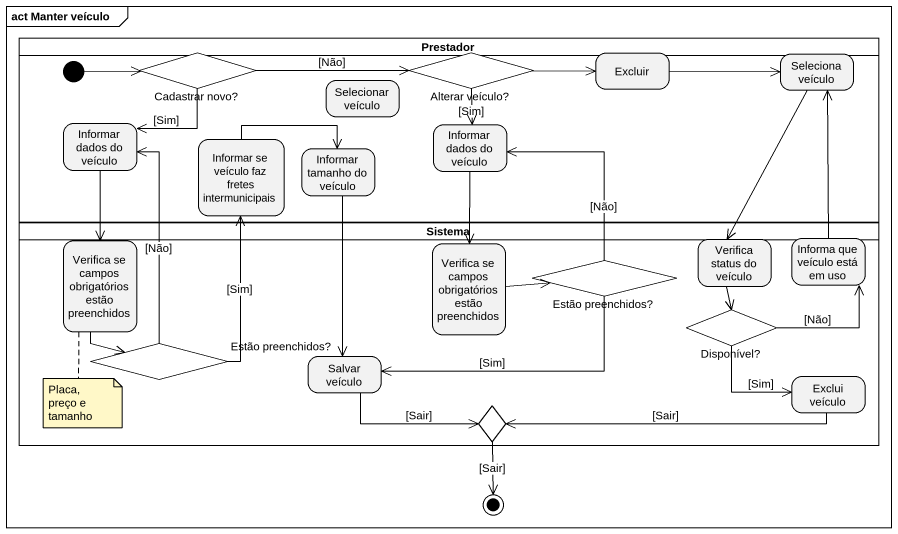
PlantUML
@startuml
mainframe act Manter veículo
hide empty description
state Prestador <<partition>> {
  state "Cadastrar novo?" as Cadastrar_novo <<choice>>
  state "Selecionar veículo" as Selecionar_veículo
  state "Alterar veículo?" as Alterar_veículo <<choice>>
  state Excluir
  state "Seleciona veículo" as Seleciona_veículo
  state "Informar dados do veículo" as Informar_dados_do_veículo
  state "Informar se veículo faz fretes intermunicipais" as Informar_se_veículo_faz
  state "Informar dados do veículo" as Informar_dados_do_veículo_2
  state "Informar tamanho do veículo" as Informar_tamanho_do_veículo
  [*] -right-> Cadastrar_novo
}
state Sistema <<partition>> {
  state "Verifica se campos obrigatórios estão preenchidos" as Verifica_se_campos
  state "Verifica se campos obrigatórios estão preenchidos" as Verifica_se_campos_2
  state "Estão preenchidos?" as Estão_preenchidos <<choice>>
  state "Verifica status do veículo" as Verifica_status_do_veículo
  state "Informa que veículo está em uso" as Informa_que_veículo_está_em
  state "Disponível?" as Disponível <<choice>>
  state "Estão preenchidos?" as Estão_preenchidos_2 <<choice>>
  state "Salvar veículo" as Salvar_veículo
  state "Exclui veículo" as Exclui_veículo
  state choice1 <<choice>>
}
state final1 <<end>>
Cadastrar_novo -right-> Alterar_veículo : [Não]
Cadastrar_novo --> Informar_dados_do_veículo : [Sim]
Alterar_veículo -right-> Excluir
Alterar_veículo --> Informar_dados_do_veículo_2 : [Sim]
Excluir -right-> Seleciona_veículo
Seleciona_veículo --> Verifica_status_do_veículo
Informar_dados_do_veículo --> Verifica_se_campos
Informar_se_veículo_faz -right-> Informar_tamanho_do_veículo
Informar_dados_do_veículo_2 --> Verifica_se_campos_2
Informar_tamanho_do_veículo --> Salvar_veículo
Verifica_se_campos --> Estão_preenchidos_2
Verifica_se_campos_2 -right-> Estão_preenchidos
Estão_preenchidos -up-> Informar_dados_do_veículo_2 : [Não]
Estão_preenchidos -left-> Salvar_veículo : [Sim]
Verifica_status_do_veículo --> Disponível
Informa_que_veículo_está_em -up-> Seleciona_veículo
Disponível -up-> Informa_que_veículo_está_em : [Não]
Disponível --> Exclui_veículo : [Sim]
Estão_preenchidos_2 -up-> Informar_dados_do_veículo : [Não]
Estão_preenchidos_2 -up-> Informar_se_veículo_faz : [Sim]
Salvar_veículo -right-> choice1 : [Sair]
Exclui_veículo -left-> choice1 : [Sair]
choice1 --> final1 : [Sair]
note bottom of Verifica_se_campos : Placa, preço e tamanho
@enduml
